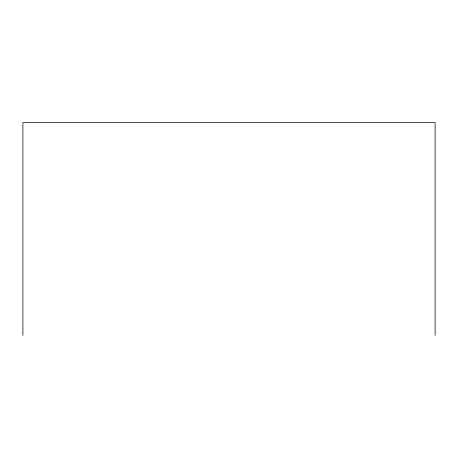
<?xml version="1.0" encoding="UTF-8"?>
<svg xmlns="http://www.w3.org/2000/svg" width="458" height="458" viewBox="0 0 458 458"><rect width="100%" height="100%" fill="white"/><g stroke="black" fill="none" stroke-linecap="round" stroke-linejoin="round"><path stroke-width="0.69" d="M435.1 335.428L435.1 122.572L22.9 122.572L22.9 335.428"/></g></svg>
